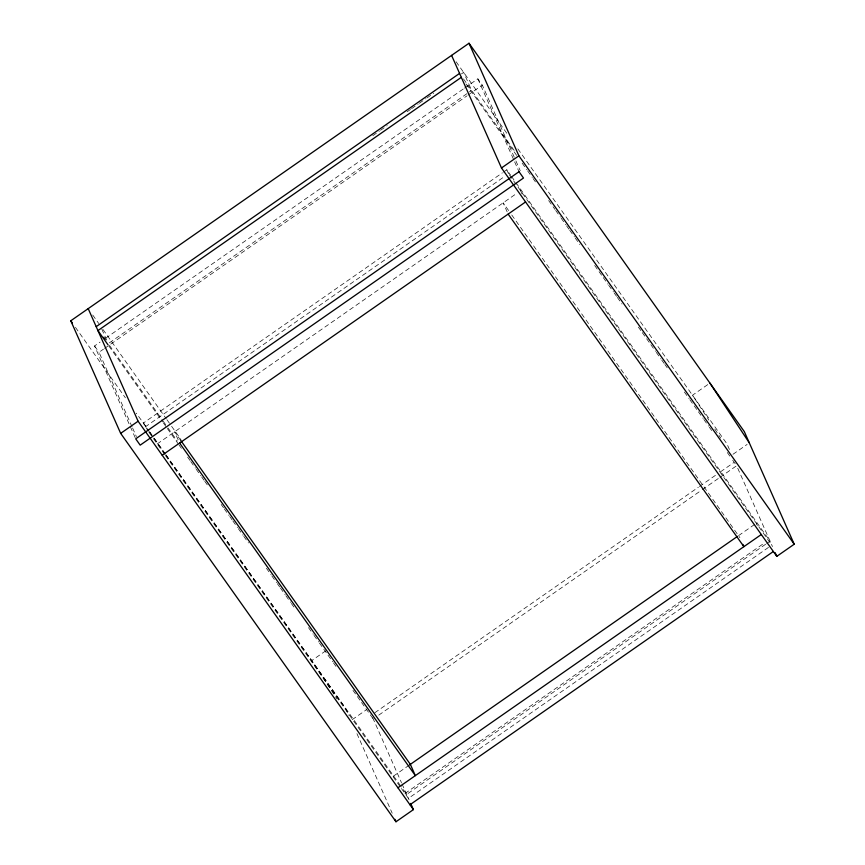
<?xml version="1.0" encoding="UTF-8"?>
<svg xmlns="http://www.w3.org/2000/svg" width="865" height="865" viewBox="0 0 865 865"><rect width="100%" height="100%" fill="white"/><g stroke="black" fill="none" stroke-linecap="round" stroke-linejoin="round"><path stroke-width="0.65" stroke-dasharray="4.33 3.24" d="M372.793 135.697L379.443 131.058M380.546 130.291L387.196 125.663M407.134 111.758L410.464 109.444M411.567 108.676L418.217 104.038M419.32 103.27L425.969 98.632M427.083 97.864L433.722 93.225M461.423 73.925L463.64 72.379L471.62 90.392L469.403 91.939M135.167 437.614L94.555 345.957L100.091 342.097M105.627 338.237L463.445 88.868M464.559 88.1L477.848 78.834L482.324 85.148L515.356 159.69M109.336 342.875L468.3 92.717M132.053 426.823L99.021 352.271L103.454 349.19M104.568 348.411L466.819 95.961M467.922 95.182L482.324 85.148M148.272 431.365L143.406 423.017L502.36 172.849M503.462 172.081L506.793 169.767L510.696 175.271M145.147 426.953L505.214 176.017M157.192 443.95L517.313 192.971M325.835 650.761L311.681 660.622L336.961 698.985M707.743 384.611L692.497 395.229L708.846 420.055M352.174 719.669L366.328 709.808M732.99 454.276L747.144 444.415M374.826 712.728L698.325 487.276M699.439 486.498L716.058 474.917M720.491 471.825L733.779 462.57M378.784 715.117L701.18 490.444M702.293 489.666L718.912 478.086M720.015 477.318L736.634 465.738L731.952 459.131M409.264 765.125L392.926 776.5L393.932 778.76M738.591 535.608L755.232 524.017M404.971 793.497L765.038 542.56M765.633 544.247L406.669 794.405L401.209 786.696M766.736 543.48L770.055 541.166L516.167 182.991M768.488 547.415L408.421 798.352L401.209 788.188M456.114 61.761L508.523 135.708M517.865 148.877L726.903 443.777L730.157 451.119M463.478 78.91L514.945 151.526M465.997 83.948L516.697 155.462M522.157 163.161L526.839 169.767M527.618 170.87L532.299 177.466M533.078 178.568L535.413 181.866M548.669 200.572L554.908 209.373M555.698 210.476L560.369 217.072M561.147 218.175L565.829 224.781M566.607 225.884L568.954 229.182M569.732 230.285L574.414 236.88M575.193 237.983L579.874 244.579M594.688 265.49L602.483 276.486M603.273 277.589L607.944 284.196M608.733 285.288L613.404 291.894M614.182 292.997L616.529 296.295M617.307 297.398L621.989 303.993M638.37 327.1L641.484 331.5M642.263 332.603L650.069 343.61M650.848 344.703L655.519 351.309M656.308 352.412L660.979 359.007M661.757 360.11L664.104 363.408M664.882 364.511L667.218 367.809M684.377 392.018L689.059 398.614M689.837 399.716L697.644 410.724M698.423 411.816L703.094 418.422M703.883 419.525L708.554 426.121M709.343 427.224L711.679 430.521M727.281 452.525L731.174 458.028M511.475 176.374L515.389 181.888M509.29 174.762L771.807 545.101M508.62 210.552L503.16 202.843L507.15 211.849M511.745 214.953L739.899 537.652M92.717 315.011L98.74 323.51M103.022 329.533L166.199 418.671M166.945 419.72L170.881 425.266M171.627 426.315L180.98 439.517M180.861 440.609L174.611 431.808L178.612 440.815M109.444 345.362L162.479 420.174M163.258 421.277L167.161 426.78M167.94 427.872L177.303 441.074M108.849 346L162.663 421.915M163.442 423.017L166.567 427.418M167.345 428.521L178.266 443.918M179.044 445.021L181.38 448.319M187.629 457.12L189.965 460.429M190.743 461.521L195.425 468.127M196.204 469.23L200.885 475.826M201.664 476.929L203.999 480.226M204.778 481.329L207.903 485.73M221.159 504.436L223.505 507.733M224.284 508.836L228.965 515.432M229.744 516.535L232.079 519.833M232.858 520.935L237.54 527.542M238.318 528.634L243 535.24M243.779 536.343L248.46 542.939M266.398 568.251L271.08 574.847M271.859 575.949L276.541 582.556M277.319 583.648L279.654 586.957M280.433 588.049L285.115 594.655M285.893 595.758L290.575 602.354M291.354 603.456L294.478 607.857M308.513 627.666L313.195 634.261M313.973 635.364L318.655 641.96M319.434 643.063L327.229 654.07M328.008 655.173L332.69 661.768M333.468 662.871L336.593 667.272M352.974 690.378L360.77 701.374M361.548 702.477L373.248 718.977M94.555 345.957L99.021 352.271M143.406 423.017L148.867 430.727L136.27 413.167M149.656 431.83L153.559 437.344M154.338 438.447L165.28 453.876M166.058 454.968L400.419 785.593M75.46 327.381L125.382 397.803M149.526 431.862L165.15 453.909M165.896 454.958L346.097 709.17L348.811 715.29M148.91 432.262L152.964 437.971M153.429 438.631L164.674 454.503M165.464 455.606L400.603 787.334M714.793 429.083L720.74 438.112M737.748 468.257L772.456 546.572M756.324 523.249L757.318 525.509M515.897 160.912L520.233 170.697M477.848 78.834L519.011 171.713M520.579 190.7L522.082 194.074M506.793 169.767L508.534 173.703M372.739 717.831L401.479 782.684M402.02 783.906L409.069 799.822M356.942 733.65L392.191 813.187M101.843 329.241L107.703 342.443M132.605 428.045L136.389 436.598"/><path stroke-width="1.3" d="M410.67 803.434L413.405 809.608L395.986 821.75L120.668 433.365L70.779 320.785L469.014 43.25L744.332 431.635L794.221 544.215L776.792 556.357L501.484 167.972L451.595 55.392M96.188 326.656L459.575 73.406M461.326 77.342L97.929 330.592L108.071 344.897M120.668 433.365L138.097 421.223L88.208 308.643M501.484 167.972L518.903 155.83L469.014 43.25M162.188 455.206L525.574 201.956M409.545 764.92L737.488 536.376M397.922 787.766L761.308 534.516M409.967 804.753L773.353 551.502M518.903 155.83L794.221 544.215M508.144 214.098L743.889 546.658L742.884 544.399M180.861 440.609L410.356 764.357L415.341 775.624L179.606 443.064M103.714 337.274L105.216 339.394M70.779 320.785L72.346 322.98M138.097 421.223L413.405 809.608M709.916 383.087L749.317 442.891M775.148 552.649L776.792 556.357M394.894 819.274L395.986 821.75M519.011 171.713L135.708 438.836L140.184 445.151L523.487 178.028L519.011 171.713"/></g></svg>
